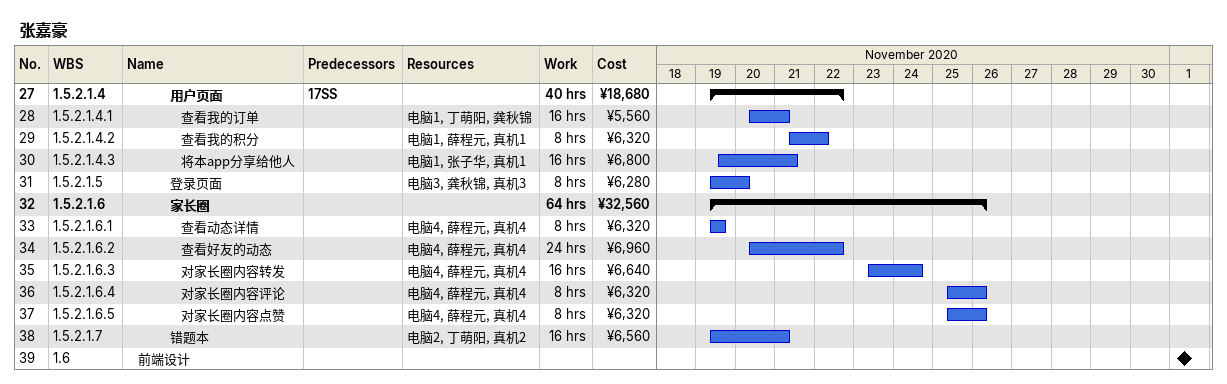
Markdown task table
张嘉豪

| ID | WBS | Task | Start | Finish | Predecessors | Resources | Work (h) | Cost (¥) |
|---|---|---|---|---|---|---|---|---|
| 27 | 1.5.2.1.4 | **用户页面** | 2020-11-19 | 2020-11-22 | 17SS |  | 40 | 18680 |
| 28 | 1.5.2.1.4.1 | 查看我的订单 | 2020-11-20 | 2020-11-21 |  | 电脑1, 丁萌阳, 龚秋锦 | 16 | 5560 |
| 29 | 1.5.2.1.4.2 | 查看我的积分 | 2020-11-21 | 2020-11-22 |  | 电脑1, 薛程元, 真机1 | 8 | 6320 |
| 30 | 1.5.2.1.4.3 | 将本app分享给他人 | 2020-11-19 | 2020-11-21 |  | 电脑1, 张子华, 真机1 | 16 | 6800 |
| 31 | 1.5.2.1.5 | 登录页面 | 2020-11-19 | 2020-11-20 |  | 电脑3, 龚秋锦, 真机3 | 8 | 6280 |
| 32 | 1.5.2.1.6 | **家长圈** | 2020-11-19 | 2020-11-26 |  |  | 64 | 32560 |
| 33 | 1.5.2.1.6.1 | 查看动态详情 | 2020-11-19 | 2020-11-19 |  | 电脑4, 薛程元, 真机4 | 8 | 6320 |
| 34 | 1.5.2.1.6.2 | 查看好友的动态 | 2020-11-20 | 2020-11-22 |  | 电脑4, 薛程元, 真机4 | 24 | 6960 |
| 35 | 1.5.2.1.6.3 | 对家长圈内容转发 | 2020-11-23 | 2020-11-24 |  | 电脑4, 薛程元, 真机4 | 16 | 6640 |
| 36 | 1.5.2.1.6.4 | 对家长圈内容评论 | 2020-11-25 | 2020-11-26 |  | 电脑4, 薛程元, 真机4 | 8 | 6320 |
| 37 | 1.5.2.1.6.5 | 对家长圈内容点赞 | 2020-11-25 | 2020-11-26 |  | 电脑4, 薛程元, 真机4 | 8 | 6320 |
| 38 | 1.5.2.1.7 | 错题本 | 2020-11-19 | 2020-11-21 |  | 电脑2, 丁萌阳, 真机2 | 16 | 6560 |
| 39 | 1.6 | 前端设计 (milestone) | 2020-12-01 | 2020-12-01 |  |  |  |  |
